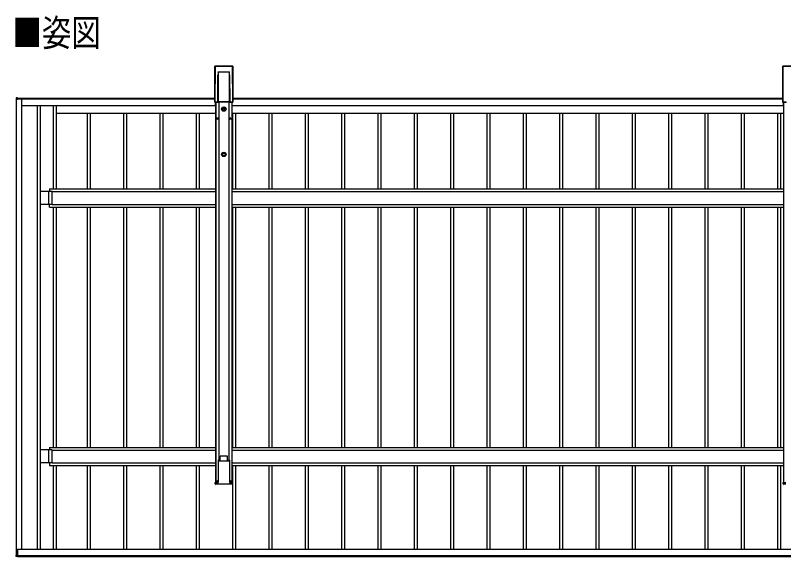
# Model space of a CAD drawing. Units: millimetres, scale not verified. Extents: x -12615 to 12615, y -8910 to 8910.
# Drawn here: x -3613 to 616, y -690 to 2289 of the extents above; entities that cross this region are included whole.
import ezdxf
from ezdxf.enums import TextEntityAlignment as Align

# ---------------------------------------------------------------- set-up
doc = ezdxf.new("R2010")
doc.units = ezdxf.units.MM
doc.header["$LTSCALE"] = 50
doc.layers.add('0-2_USER1', color=3, linetype='Continuous')
doc.layers.add('0-5_YKK_A1', color=4, linetype='Continuous')
doc.styles.add('ＭＳ ゴシック', font='')
doc.styles.get('ＭＳ ゴシック').set_extended_font_data('MS Gothic')

msp = doc.modelspace()

# ---------------------------------------------------------------- linework, layer by layer
at = {"layer": '0-5_YKK_A1'}
for p, q in [((-2514.98, 2008.93), (-2515.61, 1811.78)), ((-2515.13, 1812.26), (-2514.5, 2008.45)), ((-2514.98, 2008.92), (-2514.98, 2008.93)), ((-2514.5, 2008.45), (-2514.98, 2008.92)), ((-2514, 2008.42), (-2514.63, 1812.24)), ((-2416.97, 2009.42), (-2514.48, 2009.42)), ((-2514.48, 2009.42), (-2514, 2008.94)), ((-2416.97, 2009.42), (-2514.48, 2009.42)), ((-2514.48, 2009.42), (-2514.48, 2009.42)), ((-2514, 2008.94), (-2417.45, 2008.94)), ((-2514, 2008.94), (-2514, 2008.42)), ((-2417.45, 2008.42), (-2514, 2008.42)), ((-2417.45, 2008.94), (-2416.97, 2009.42)), ((-2417.45, 2008.94), (-2417.45, 2008.42)), ((-2416.82, 1812.24), (-2417.45, 2008.42)), ((-2416.97, 2009.42), (-2416.97, 2009.42)), ((-2416.47, 2008.92), (-2416.95, 2008.45)), ((-2416.95, 2008.45), (-2416.32, 1812.26)), ((-2415.84, 1811.78), (-2416.47, 2008.93)), ((-2416.47, 2008.93), (-2416.47, 2008.92)), ((-2415.84, 1811.78), (-2416.47, 2008.92)), ((611.02, 2008.93), (610.39, 1811.78)), ((610.87, 1812.26), (611.5, 2008.45)), ((611.02, 2008.92), (611.02, 2008.93)), ((611.5, 2008.45), (611.02, 2008.92)), ((612, 2008.42), (611.37, 1812.24)), ((709.03, 2009.42), (611.52, 2009.42)), ((611.52, 2009.42), (612, 2008.94)), ((709.03, 2009.42), (611.52, 2009.42)), ((611.52, 2009.42), (611.52, 2009.42)), ((612, 2008.94), (708.55, 2008.94)), ((612, 2008.94), (612, 2008.42)), ((708.55, 2008.42), (612, 2008.42)), ((-2498.25, 1812.35), (-2497.78, 1959.13)), ((-2497.28, 1959.11), (-2497.75, 1812.32)), ((-2497.28, 1812.79), (-2497.28, 1959.11)), ((-2496.78, 1978.34), (-2434.67, 1978.34)), ((-2434.66, 1975.72), (-2496.78, 1975.72)), ((-2496.78, 1975.72), (-2496.78, 1812.79)), ((-2434.66, 1812.79), (-2434.66, 1975.72)), ((-2434.17, 1959.11), (-2434.17, 1812.79)), ((-2433.69, 1812.32), (-2434.17, 1959.11)), ((-2433.67, 1959.13), (-2433.2, 1812.35)), ((-3601.22, 1835.11), (-3608.75, 1834.65)), ((-3608.75, 1826.91), (-3603.04, 1826.91)), ((-3607.72, -682.12), (-3607.72, 1826.91)), ((-3603.04, 1826.91), (-3602.72, 1826.91)), ((-3602.72, 1826.91), (-3602.72, 1828.11)), ((-3577.72, 1828.1), (-3602.72, 1828.1)), ((-3602.22, 1828.1), (-3602.22, 1828.41)), ((-3601.22, 1834.62), (-3601.22, 1835.11)), ((-3601.22, 1828.71), (-3601.22, 1834.62)), ((-3601.22, 1833.6), (-2515.54, 1833.6)), ((-3601.22, 1828.6), (-2515.56, 1828.6)), ((-3599.22, 1828.58), (-2515.56, 1828.58)), ((-3599.22, 1828.58), (-3599.22, 1828.1)), ((-3577.72, -648.81), (-3577.72, 1828.1)), ((-2415.91, 1833.6), (610.46, 1833.6)), ((-2415.89, 1828.6), (610.44, 1828.6)), ((-2415.89, 1828.58), (610.44, 1828.58)), ((-3577.72, 1793.6), (-2511.72, 1793.6)), ((-3492.72, 1793.6), (-3492.72, -648.81)), ((-3476.72, 1793.6), (-3476.72, -648.81)), ((-3405.72, 1793.6), (-3405.72, 1333.61)), ((-3388.72, 1793.6), (-3388.72, 1333.61)), ((-2515.61, 1811.78), (-2515.61, 1811.78)), ((-2514.63, 1811.77), (-2515.11, 1811.28)), ((-2515.11, 1811.28), (-2494.35, 1811.28)), ((-2515.11, 1811.28), (-2494.35, 1811.28)), ((-2515.11, 1811.28), (-2515.11, 1811.28)), ((-2514.63, 1812.24), (-2498.25, 1812.24)), ((-2514.63, 1812.24), (-2514.63, 1811.77)), ((-2497.31, 1811.77), (-2514.63, 1811.77)), ((-2511.72, 1793.61), (-2511.72, 1811.28)), ((-2511.72, 1793.6), (-2511.72, 1811.28)), ((-2511.72, 1808.61), (-2510.72, 1808.61)), ((-2510.72, 1811.28), (-2510.72, -281.83)), ((-2509.52, 1811.28), (-2509.52, -281.83)), ((-2497.75, 1812.32), (-2497.28, 1812.79)), ((-2496.78, 1812.29), (-2497.31, 1811.77)), ((-2496.78, 1812.79), (-2434.66, 1812.79)), ((-2496.78, 1812.79), (-2496.78, 1812.29)), ((-2434.66, 1812.29), (-2496.78, 1812.29)), ((-2494.35, 1811.28), (-2494.1, 1812.17)), ((-2494.1, 1812.17), (-2437.22, 1812.17)), ((-2493.22, 1812.17), (-2493.22, -163.66)), ((-2438.22, 1812.17), (-2438.22, -163.66)), ((-2437.22, 1812.17), (-2436.97, 1811.28)), ((-2436.97, 1811.28), (-2416.34, 1811.28)), ((-2436.97, 1811.28), (-2416.34, 1811.28)), ((-2434.66, 1812.79), (-2434.66, 1812.29)), ((-2434.14, 1811.77), (-2434.66, 1812.29)), ((-2434.17, 1812.79), (-2433.69, 1812.32)), ((-2416.82, 1811.77), (-2434.14, 1811.77)), ((-2433.2, 1812.24), (-2416.82, 1812.24)), ((-2421.92, 1811.28), (-2421.92, -281.83)), ((-2420.72, 1811.28), (-2420.72, -281.83)), ((-2420.72, 1808.61), (-2419.72, 1808.61)), ((-2419.72, 1793.61), (-2419.72, 1811.28)), ((-2419.72, 1793.6), (-2419.72, 1811.28)), ((-2419.72, 1793.6), (614.28, 1793.6)), ((-2416.82, 1811.77), (-2416.82, 1812.24)), ((-2416.34, 1811.28), (-2416.82, 1811.77)), ((-2416.34, 1811.28), (-2416.34, 1811.28)), ((-2416.32, 1812.26), (-2415.84, 1811.78)), ((-2415.84, 1811.78), (-2415.84, 1811.78)), ((610.39, 1811.78), (610.39, 1811.78)), ((611.37, 1811.77), (610.89, 1811.28)), ((610.89, 1811.28), (631.65, 1811.28)), ((610.89, 1811.28), (631.65, 1811.28)), ((610.89, 1811.28), (610.89, 1811.28)), ((611.37, 1812.24), (627.75, 1812.24)), ((611.37, 1812.24), (611.37, 1811.77)), ((628.69, 1811.77), (611.37, 1811.77)), ((614.28, 1793.6), (614.28, 1811.28)), ((614.28, 1808.61), (615.28, 1808.61)), ((615.28, 1811.28), (615.28, -281.83)), ((-3388.72, 1750.61), (-3201.62, 1750.61)), ((-3216.72, 1333.61), (-3216.72, 1750.61)), ((-3216.72, 1750.61), (-3001.62, 1750.61)), ((-3199.72, 1333.61), (-3199.72, 1750.61)), ((-3016.72, 1333.61), (-3016.72, 1750.61)), ((-3016.72, 1750.61), (-2801.62, 1750.61)), ((-2999.72, 1333.61), (-2999.72, 1750.61)), ((-2816.72, 1333.61), (-2816.72, 1750.61)), ((-2816.72, 1750.61), (-2601.62, 1750.61)), ((-2799.72, 1333.61), (-2799.72, 1750.61)), ((-2616.72, 1333.61), (-2616.72, 1750.61)), ((-2616.72, 1750.61), (-2510.72, 1750.61)), ((-2599.72, 1333.61), (-2599.72, 1750.61)), ((-2420.72, 1750.61), (-2401.62, 1750.61)), ((-2416.72, 1333.61), (-2416.72, 1750.61)), ((-2416.72, 1750.61), (-2201.62, 1750.61)), ((-2399.72, 1333.61), (-2399.72, 1750.61)), ((-2216.72, 1333.61), (-2216.72, 1750.61)), ((-2216.72, 1750.61), (-2001.62, 1750.61)), ((-2199.72, 1333.61), (-2199.72, 1750.61)), ((-2016.72, 1333.61), (-2016.72, 1750.61)), ((-2016.72, 1750.61), (-1801.62, 1750.61)), ((-1999.72, 1333.61), (-1999.72, 1750.61)), ((-1816.72, 1333.61), (-1816.72, 1750.61)), ((-1816.72, 1750.61), (-1601.62, 1750.61)), ((-1799.72, 1333.61), (-1799.72, 1750.61)), ((-1616.72, 1333.61), (-1616.72, 1750.61)), ((-1616.72, 1750.61), (-1401.62, 1750.61)), ((-1599.72, 1333.61), (-1599.72, 1750.61)), ((-1416.72, 1333.61), (-1416.72, 1750.61)), ((-1416.72, 1750.61), (-1201.62, 1750.61)), ((-1399.72, 1333.61), (-1399.72, 1750.61)), ((-1216.72, 1333.61), (-1216.72, 1750.61)), ((-1216.72, 1750.61), (-1001.62, 1750.61)), ((-1199.72, 1333.61), (-1199.72, 1750.61)), ((-1016.72, 1333.61), (-1016.72, 1750.61)), ((-1016.72, 1750.61), (-801.62, 1750.61)), ((-999.72, 1333.61), (-999.72, 1750.61)), ((-816.72, 1333.61), (-816.72, 1750.61)), ((-816.72, 1750.61), (-601.62, 1750.61)), ((-799.72, 1333.61), (-799.72, 1750.61)), ((-616.72, 1333.61), (-616.72, 1750.61)), ((-616.72, 1750.61), (-401.62, 1750.61)), ((-599.72, 1333.61), (-599.72, 1750.61)), ((-416.72, 1333.61), (-416.72, 1750.61)), ((-416.72, 1750.61), (-201.62, 1750.61)), ((-399.72, 1333.61), (-399.72, 1750.61)), ((-216.72, 1333.61), (-216.72, 1750.61)), ((-216.72, 1750.61), (-1.62, 1750.61)), ((-199.72, 1333.61), (-199.72, 1750.61)), ((-16.72, 1333.61), (-16.72, 1750.61)), ((-16.72, 1750.61), (198.38, 1750.61)), ((0.28, 1333.61), (0.28, 1750.61)), ((183.28, 1333.61), (183.28, 1750.61)), ((183.28, 1750.61), (398.38, 1750.61)), ((200.28, 1333.61), (200.28, 1750.61)), ((383.28, 1333.61), (383.28, 1750.61)), ((383.28, 1750.61), (598.38, 1750.61)), ((400.28, 1333.61), (400.28, 1750.61)), ((583.28, 1333.61), (583.28, 1750.61)), ((583.28, 1750.61), (615.28, 1750.61)), ((600.28, 1333.61), (600.28, 1750.61)), ((-3410.72, 1319.11), (-3476.72, 1319.11)), ((-3410.72, 1319.11), (-3476.72, 1319.11)), ((-3428.22, 1248.11), (-3428.22, 1319.11)), ((-3428.22, 1248.11), (-3428.22, 1319.11)), ((-3425.72, 1333.61), (-3425.72, 1319.11)), ((-3425.72, 1333.61), (-2510.72, 1333.61)), ((-3410.72, 1248.11), (-3410.72, 1319.11)), ((-3410.72, 1248.11), (-3410.72, 1319.11)), ((-3410.72, 1318.61), (-2510.72, 1318.61)), ((-2420.72, 1333.61), (615.28, 1333.61)), ((-2420.72, 1318.61), (615.28, 1318.61)), ((-3410.72, 1248.11), (-3476.72, 1248.11)), ((-3410.72, 1248.11), (-3476.72, 1248.11)), ((-3425.72, 1233.61), (-3425.72, 1248.11)), ((-3425.72, 1233.61), (-2510.72, 1233.61)), ((-3410.72, 1248.61), (-2510.72, 1248.61)), ((-3405.72, 1233.61), (-3405.72, -88.81)), ((-3388.72, 1233.61), (-3388.72, -88.81)), ((-3216.72, -88.81), (-3216.72, 1233.61)), ((-3199.72, -88.81), (-3199.72, 1233.61)), ((-3016.72, -88.81), (-3016.72, 1233.61)), ((-2999.72, -88.81), (-2999.72, 1233.61)), ((-2816.72, -88.81), (-2816.72, 1233.61)), ((-2799.72, -88.81), (-2799.72, 1233.61)), ((-2616.72, -88.81), (-2616.72, 1233.61)), ((-2599.72, -88.81), (-2599.72, 1233.61)), ((-2420.72, 1248.61), (615.28, 1248.61)), ((-2420.72, 1233.61), (615.28, 1233.61)), ((-2416.72, -88.81), (-2416.72, 1233.61)), ((-2399.72, -88.81), (-2399.72, 1233.61)), ((-2216.72, -88.81), (-2216.72, 1233.61)), ((-2199.72, -88.81), (-2199.72, 1233.61)), ((-2016.72, -88.81), (-2016.72, 1233.61)), ((-1999.72, -88.81), (-1999.72, 1233.61)), ((-1816.72, -88.81), (-1816.72, 1233.61)), ((-1799.72, -88.81), (-1799.72, 1233.61)), ((-1616.72, -88.81), (-1616.72, 1233.61)), ((-1599.72, -88.81), (-1599.72, 1233.61)), ((-1416.72, -88.81), (-1416.72, 1233.61)), ((-1399.72, -88.81), (-1399.72, 1233.61)), ((-1216.72, -88.81), (-1216.72, 1233.61)), ((-1199.72, -88.81), (-1199.72, 1233.61)), ((-1016.72, -88.81), (-1016.72, 1233.61)), ((-999.72, -88.81), (-999.72, 1233.61)), ((-816.72, -88.81), (-816.72, 1233.61)), ((-799.72, -88.81), (-799.72, 1233.61)), ((-616.72, -88.81), (-616.72, 1233.61)), ((-599.72, -88.81), (-599.72, 1233.61)), ((-416.72, -88.81), (-416.72, 1233.61)), ((-399.72, -88.81), (-399.72, 1233.61)), ((-216.72, -88.81), (-216.72, 1233.61)), ((-199.72, -88.81), (-199.72, 1233.61)), ((-16.72, -88.81), (-16.72, 1233.61)), ((0.28, -88.81), (0.28, 1233.61)), ((183.28, -88.81), (183.28, 1233.61)), ((200.28, -88.81), (200.28, 1233.61)), ((383.28, -88.81), (383.28, 1233.61)), ((400.28, -88.81), (400.28, 1233.61)), ((583.28, -88.81), (583.28, 1233.61)), ((600.28, -88.81), (600.28, 1233.61)), ((-3410.72, -103.31), (-3476.72, -103.31)), ((-3428.22, -174.31), (-3428.22, -103.31)), ((-3425.72, -88.81), (-3425.72, -103.31)), ((-3425.72, -88.81), (-2510.72, -88.81)), ((-3410.72, -174.31), (-3410.72, -103.31)), ((-3410.72, -103.81), (-2510.72, -103.81)), ((-2420.72, -88.81), (615.28, -88.81)), ((-2420.72, -103.81), (615.28, -103.81)), ((-2496.97, -158.48), (-2496.97, -281.68)), ((-2496.61, -158.33), (-2496.96, -158.33)), ((-2496.61, -158.33), (-2496.11, -158.33)), ((-2496.11, -158.33), (-2494.07, -158.33)), ((-2493.76, -163.66), (-2494.07, -158.33)), ((-2445.22, -137.83), (-2486.22, -137.83)), ((-2486.22, -163.66), (-2486.22, -137.83)), ((-2445.22, -163.66), (-2445.22, -137.83)), ((-2437.37, -158.33), (-2435.33, -158.33)), ((-2435.33, -158.33), (-2434.84, -158.33)), ((-2434.84, -158.33), (-2434.49, -158.33)), ((-2434.47, -158.48), (-2434.47, -281.68)), ((-3410.72, -174.31), (-3476.72, -174.31)), ((-3425.72, -174.31), (-3425.72, -188.81)), ((-3425.72, -188.81), (-2510.72, -188.81)), ((-3410.72, -173.81), (-2510.72, -173.81)), ((-3405.72, -188.81), (-3405.72, -648.81)), ((-3388.72, -188.81), (-3388.72, -648.81)), ((-3216.72, -648.81), (-3216.72, -188.81)), ((-3199.72, -648.81), (-3199.72, -188.81)), ((-3016.72, -648.81), (-3016.72, -188.81)), ((-2999.72, -648.81), (-2999.72, -188.81)), ((-2816.72, -648.81), (-2816.72, -188.81)), ((-2799.72, -648.81), (-2799.72, -188.81)), ((-2616.72, -648.81), (-2616.72, -188.81)), ((-2599.72, -648.81), (-2599.72, -188.81)), ((-2420.72, -173.81), (615.28, -173.81)), ((-2420.72, -188.81), (615.28, -188.81)), ((-2416.72, -648.81), (-2416.72, -188.81)), ((-2399.72, -648.81), (-2399.72, -188.81)), ((-2216.72, -648.81), (-2216.72, -188.81)), ((-2199.72, -648.81), (-2199.72, -188.81)), ((-2016.72, -648.81), (-2016.72, -188.81)), ((-1999.72, -648.81), (-1999.72, -188.81)), ((-1816.72, -648.81), (-1816.72, -188.81)), ((-1799.72, -648.81), (-1799.72, -188.81)), ((-1616.72, -648.81), (-1616.72, -188.81)), ((-1599.72, -648.81), (-1599.72, -188.81)), ((-1416.72, -648.81), (-1416.72, -188.81)), ((-1399.72, -648.81), (-1399.72, -188.81)), ((-1216.72, -648.81), (-1216.72, -188.81)), ((-1199.72, -648.81), (-1199.72, -188.81)), ((-1016.72, -648.81), (-1016.72, -188.81)), ((-999.72, -648.81), (-999.72, -188.81)), ((-816.72, -648.81), (-816.72, -188.81)), ((-799.72, -648.81), (-799.72, -188.81)), ((-616.72, -648.81), (-616.72, -188.81)), ((-599.72, -648.81), (-599.72, -188.81)), ((-416.72, -648.81), (-416.72, -188.81)), ((-399.72, -648.81), (-399.72, -188.81)), ((-216.72, -648.81), (-216.72, -188.81)), ((-199.72, -648.81), (-199.72, -188.81)), ((-16.72, -648.81), (-16.72, -188.81)), ((0.28, -648.81), (0.28, -188.81)), ((183.28, -648.81), (183.28, -188.81)), ((200.28, -648.81), (200.28, -188.81)), ((383.28, -648.81), (383.28, -188.81)), ((400.28, -648.81), (400.28, -188.81)), ((583.28, -648.81), (583.28, -188.81)), ((600.28, -648.81), (600.28, -188.81)), ((-2513.1, -281.83), (-2498.08, -281.83)), ((-2497.56, -291.33), (-2511.13, -291.33)), ((-2507.22, -281.83), (-2507.22, -277.83)), ((-2498.22, -281.83), (-2498.22, -277.83)), ((-2498.08, -281.83), (-2497.09, -281.83)), ((-2496.06, -291.33), (-2497.56, -291.33)), ((-2496.99, -281.83), (-2497.09, -281.83)), ((-2495.69, -291.33), (-2496.06, -291.33)), ((-2435.76, -291.33), (-2495.69, -291.33)), ((-2435.38, -291.33), (-2435.76, -291.33)), ((-2433.89, -291.33), (-2435.38, -291.33)), ((-2434.46, -281.83), (-2434.36, -281.83)), ((-2434.36, -281.83), (-2433.37, -281.83)), ((-2420.32, -291.33), (-2433.89, -291.33)), ((-2433.37, -281.83), (-2418.35, -281.83)), ((-2433.22, -281.83), (-2433.22, -277.83)), ((-2424.22, -281.83), (-2424.22, -277.83)), ((-2418.35, -281.83), (-2417.85, -281.83)), ((-2417.85, -281.83), (-2418.32, -289.45)), ((612.9, -281.83), (627.92, -281.83)), ((628.44, -291.33), (614.87, -291.33)), ((-3602.22, -648.81), (1772.28, -648.81)), ((-3602.22, -648.81), (-3602.22, -683.62)), ((-3608.75, -682.12), (-3603.04, -682.12)), ((-3601.22, -690.32), (-3608.75, -689.85)), ((-3603.04, -682.12), (-3602.72, -682.12)), ((-3602.72, -682.12), (-3602.72, -683.32)), ((-3602.72, -682.12), (-3602.72, -683.32)), ((-3602.22, -683.32), (-3602.72, -683.32)), ((-3601.22, -683.81), (1792.78, -683.81)), ((-3601.22, -683.92), (-3601.22, -689.82)), ((-3601.22, -688.81), (1792.78, -688.81)), ((-3601.22, -689.82), (-3601.22, -690.32))]:
    msp.add_line(p, q, dxfattribs=at)
for points in [[(-2514.98, 2008.92), (-2515.61, 1811.78), (-2515.13, 1812.26)], [(611.02, 2008.92), (610.39, 1811.78), (610.87, 1812.26)], [(-2497.15, 1975.75), (-2496.87, 1977.73), (-2496.79, 1978.3), (-2496.78, 1978.34)], [(-2496.78, 1975.72), (-2496.81, 1975.72), (-2496.83, 1975.72), (-2496.85, 1975.72), (-2496.88, 1975.72), (-2496.9, 1975.72), (-2496.92, 1975.72), (-2496.94, 1975.72), (-2496.97, 1975.72)], [(-2434.48, 1975.72), (-2434.62, 1977.72), (-2434.67, 1978.3), (-2434.67, 1978.34)], [(-2434.66, 1975.72), (-2434.64, 1975.72), (-2434.62, 1975.72), (-2434.59, 1975.72), (-2434.57, 1975.72), (-2434.55, 1975.72), (-2434.53, 1975.72), (-2434.5, 1975.72), (-2434.48, 1975.72)], [(-3609.22, 1834.16), (-3609.22, 1826.91), (-3608.75, 1826.91)], [(-3602.42, 1828.41), (-3601.22, 1828.41), (-3601.22, 1828.71)], [(-2496.78, 1812.79), (-2496.88, 1812.79), (-2496.97, 1812.79), (-2497.05, 1812.79), (-2497.13, 1812.79), (-2497.19, 1812.79), (-2497.24, 1812.79), (-2497.27, 1812.79), (-2497.28, 1812.79)], [(-2434.66, 1812.79), (-2434.57, 1812.79), (-2434.48, 1812.79), (-2434.4, 1812.79), (-2434.32, 1812.79), (-2434.26, 1812.79), (-2434.21, 1812.79), (-2434.18, 1812.79), (-2434.17, 1812.79)], [(-2493.76, -163.66), (-2437.68, -163.66), (-2437.37, -158.33)], [(-2513.13, -289.45), (-2513.6, -281.83), (-2513.1, -281.83)], [(612.87, -289.45), (612.4, -281.83), (612.9, -281.83)], [(-3609.22, -689.36), (-3609.22, -682.12), (-3608.75, -682.12)], [(-3602.42, -683.62), (-3601.22, -683.62), (-3601.22, -683.92)]]:
    msp.add_lwpolyline(points, dxfattribs=at)
for centre, radius in [((-2465.66, 1773.25), 12), ((-2465.66, 1773.25), 10.88), ((-2465.66, 1773.25), 7.48), ((-2465.66, 1773.25), 0.5), ((-2501.22, 1720.61), 5), ((-2430.22, 1720.61), 5), ((-2465.66, 1523.25), 12), ((-2465.66, 1523.25), 10.88), ((-2465.66, 1523.25), 7.48), ((-2465.66, 1523.25), 0.5), ((-2502.72, -277.33), 5), ((-2428.72, -277.33), 5)]:
    msp.add_circle(centre, radius, dxfattribs=at)
for centre, radius, start, end in [((-2514.48, 2008.92), 0.5, 90, 179.81634), ((-2514.48, 2008.92), 0.501, 90.24971, 179.75029), ((-2514, 2008.44), 0.501, 90.24971, 179.75029), ((-2514.11, 2011.18), 2.76, 261.80183, 272.1952), ((-2417.45, 2008.44), 0.501, 0.24971, 89.75029), ((-2417.34, 2011.18), 2.76, 267.8048, 278.19817), ((-2416.97, 2008.92), 0.5, 0.18366, 90), ((-2416.97, 2008.92), 0.501, 0.24971, 89.75029), ((611.52, 2008.92), 0.5, 90, 179.81634), ((611.52, 2008.92), 0.501, 90.24971, 179.75029), ((612, 2008.44), 0.501, 90.24971, 179.75029), ((611.89, 2011.18), 2.76, 261.80183, 272.1952), ((-2497.68, 1956.37), 2.76, 81.80183, 92.1952), ((-2498.36, 1966.74), 9.09, 81.20266, 82.35702), ((-2055.41, 1945.76), 442.57, 175.77814, 176.1178), ((-2733.4, 1934.76), 301.89, 7.80423, 8.30085), ((-2433.09, 1966.74), 9.09, 97.64298, 98.79734), ((-2433.77, 1956.37), 2.76, 87.8048, 98.19817), ((-3608.72, 1834.16), 0.5, 93.5, 180), ((-3602.42, 1828.11), 0.3, 90, 180), ((-2515.11, 1811.79), 0.501, 180.24971, 269.75029), ((-2515.11, 1811.78), 0.5, 179.81634, 270), ((-2514.63, 1812.27), 0.501, 180.24971, 269.75029), ((-2514.73, 1815), 2.76, 261.80183, 272.1952), ((-2498.15, 1809.59), 2.76, 81.80183, 92.1952), ((-2497.84, 1809.48), 2.79, 88.18282, 98.39155), ((-2496.78, 1812.8), 0.501, 180.24971, 269.75029), ((-2434.67, 1812.8), 0.501, 270.24971, 359.75029), ((-2433.61, 1809.48), 2.79, 81.60845, 91.81718), ((-2433.3, 1809.59), 2.76, 87.8048, 98.19817), ((-2416.71, 1815), 2.76, 267.8048, 278.19817), ((-2416.82, 1812.27), 0.501, 270.24971, 359.75029), ((-2416.34, 1811.79), 0.501, 270.24971, 359.75029), ((-2416.34, 1811.78), 0.5, 270, 0.18366), ((610.89, 1811.79), 0.501, 180.24971, 269.75029), ((610.89, 1811.78), 0.5, 179.81634, 270), ((611.37, 1812.27), 0.501, 180.24971, 269.75029), ((611.27, 1815), 2.76, 261.80183, 272.1952), ((-2511.13, -289.33), 2, 183.5, 270), ((-2502.72, -277.83), 4.5, 90, 180), ((-2502.72, -277.83), 4.5, 0, 90), ((-2428.72, -277.83), 4.5, 90, 180), ((-2428.72, -277.83), 4.5, 0, 90), ((-2420.32, -289.33), 2, 270, 356.5), ((614.87, -289.33), 2, 183.5, 270), ((-3608.72, -689.36), 0.5, 180, 266.5), ((-3602.42, -683.32), 0.3, 180, 270)]:
    msp.add_arc(centre, radius, start, end, dxfattribs=at)
for centre, major_axis, ratio, start_param, end_param in [((-2496.78, 1957.97), (0, -19.08), 0.052413, 3.5123474, 4.6513024), ((-2496.78, 1957.94), (0, -19.08), 0.026207, 3.5123474, 4.6513024), ((-2493.7, 1975.72), (0, -50), 0.061774, 4.6600291, 4.7123946), ((-2437.75, 1975.72), (0, -50), 0.061774, 1.5707907, 1.6231562), ((-2434.66, 1957.94), (0, -19.08), 0.026207, 1.6318829, 2.7708379), ((-2434.66, 1957.97), (0, -19.08), 0.052413, 1.6318829, 2.7708379), ((-2497.25, 1812.35), (-0.543, -0.848), 0.992387, 5.2824884, 5.3922079), ((-2497.31, 1812.26), (0.941, -0.042), 0.529688, 3.2789358, 4.7362857), ((-2497.25, 1812.33), (-0.293, -0.417), 0.981557, 5.3232786, 5.4329981), ((-2497.31, 1812.26), (0.185, -0.478), 0.839234, 4.3937254, 5.8510754), ((-2434.14, 1812.26), (-0.185, -0.478), 0.839234, 0.4321099, 1.8894599), ((-2434.14, 1812.26), (0.941, 0.042), 0.529688, 4.6884922, 6.1458421), ((-2434.2, 1812.33), (0.293, -0.417), 0.981557, 0.8501872, 0.9599067), ((-2434.2, 1812.35), (0.543, -0.848), 0.992387, 0.8909775, 1.0006969), ((-2496.93, -158.83), (0.031, -0.5), 0.061627, 3.1377656, 3.9231638), ((-2434.52, -158.83), (-0.031, -0.5), 0.061627, 2.3600215, 3.1454197), ((-2497.02, -281.33), (0.031, -0.5), 0.061627, 6.2793582, 7.0647564), ((-2434.43, -281.33), (-0.031, -0.5), 0.061627, 5.5016142, 6.2870124)]:
    msp.add_ellipse(centre, major_axis=major_axis, ratio=ratio, start_param=start_param, end_param=end_param, dxfattribs=at)

# ---------------------------------------------------------------- texts
at = {"layer": '0-2_USER1', "style": 'ＭＳ ゴシック', "width": 0.8}
msp.add_text('■姿図', height=148.5, dxfattribs=at).set_placement((-3629.32, 2074.1), align=Align.BOTTOM_LEFT)

doc.saveas('drawing.dxf')
